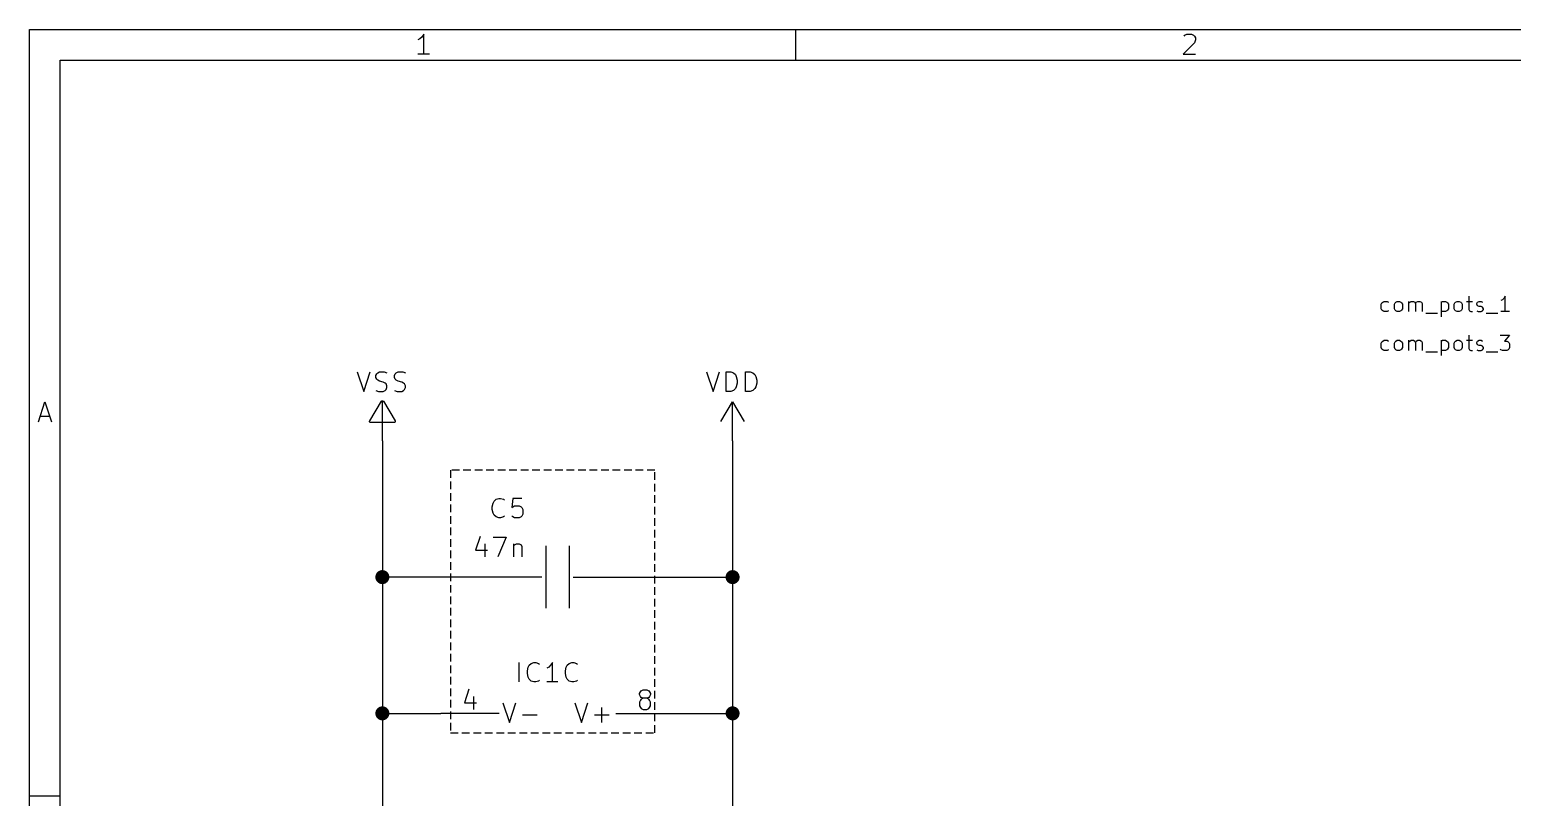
# Model space of a CAD drawing. Header units: millimetres. Extents: x 10 to 287, y -200 to -10.
# Drawn here: x 10 to 106.8, y -60.1 to -10 of the extents above; entities that cross this region are included whole.
import ezdxf

# ---------------------------------------------------------------- set-up
doc = ezdxf.new("R2010")
doc.units = ezdxf.units.MM
doc.linetypes.add('DASHED', pattern=[0.75, 0.5, -0.25])
for name, color, linetype in [('GREENSIXTYFIVE', 129, 'CONTINUOUS'), ('LIGHTGREEN', 92, 'CONTINUOUS'), ('LIGHTORANGE', 30, 'CONTINUOUS'), ('LIGHTRED', 12, 'CONTINUOUS'), ('PUREGRAY', 57, 'CONTINUOUS'), ('PUREORANGE', 40, 'CONTINUOUS'), ('RED', 14, 'CONTINUOUS')]:
    doc.layers.add(name, color=color, linetype=linetype)

msp = doc.modelspace()

# ---------------------------------------------------------------- linework, layer by layer
at = {"layer": 'GREENSIXTYFIVE', "linetype": 'CONTINUOUS'}
for p, q in [((31.3871, -32.3292), (31.8104, -33.5992)), ((31.8104, -33.5992), (32.2338, -32.3292)), ((32.5967, -32.5711), (32.6571, -32.4502)), ((32.5967, -32.6921), (32.5967, -32.5711)), ((32.6571, -32.813), (32.5967, -32.6921)), ((32.6571, -32.4502), (32.7176, -32.3897)), ((32.7176, -32.8735), (32.6571, -32.813)), ((32.7176, -32.3897), (32.8386, -32.3292)), ((32.8386, -32.934), (32.7176, -32.8735)), ((32.8386, -32.3292), (33.1409, -32.3292)), ((33.1409, -32.3292), (33.3224, -32.3897)), ((33.8062, -32.5711), (33.8666, -32.4502)), ((33.8062, -32.6921), (33.8062, -32.5711)), ((33.8666, -32.813), (33.8062, -32.6921)), ((33.8666, -32.4502), (33.9271, -32.3897)), ((33.9271, -32.8735), (33.8666, -32.813)), ((33.9271, -32.3897), (34.0481, -32.3292)), ((34.0481, -32.934), (33.9271, -32.8735)), ((34.0481, -32.3292), (34.3504, -32.3292)), ((34.3504, -32.3292), (34.5319, -32.3897)), ((54.1866, -32.3292), (54.6099, -33.5992)), ((54.6099, -33.5992), (55.0333, -32.3292)), ((55.4566, -33.5992), (55.4566, -32.3292)), ((55.4566, -32.3292), (55.759, -32.3292)), ((55.759, -32.3292), (55.9404, -32.3897)), ((55.9404, -32.3897), (56.0614, -32.5107)), ((56.0614, -32.5107), (56.1219, -32.6316)), ((56.1219, -32.6316), (56.1823, -32.8735)), ((56.1823, -32.8735), (56.1823, -33.0549)), ((56.7266, -33.5992), (56.7266, -32.3292)), ((56.7266, -32.3292), (57.029, -32.3292)), ((57.029, -32.3292), (57.2104, -32.3897)), ((57.2104, -32.3897), (57.3314, -32.5107)), ((57.3314, -32.5107), (57.3919, -32.6316)), ((57.3919, -32.6316), (57.4523, -32.8735)), ((57.4523, -32.8735), (57.4523, -33.0549)), ((32.5967, -33.5388), (32.7781, -33.5992)), ((32.7781, -33.5992), (33.0805, -33.5992)), ((33.0805, -32.9945), (32.8386, -32.934)), ((33.2014, -33.0549), (33.0805, -32.9945)), ((33.0805, -33.5992), (33.2014, -33.5388)), ((33.2619, -33.1154), (33.2014, -33.0549)), ((33.2014, -33.5388), (33.2619, -33.4783)), ((33.3224, -33.2364), (33.2619, -33.1154)), ((33.2619, -33.4783), (33.3224, -33.3573)), ((33.3224, -33.3573), (33.3224, -33.2364)), ((33.8062, -33.5388), (33.9876, -33.5992)), ((33.9876, -33.5992), (34.29, -33.5992)), ((34.29, -32.9945), (34.0481, -32.934)), ((34.4109, -33.0549), (34.29, -32.9945)), ((34.29, -33.5992), (34.4109, -33.5388)), ((34.4714, -33.1154), (34.4109, -33.0549)), ((34.4109, -33.5388), (34.4714, -33.4783)), ((34.5319, -33.2364), (34.4714, -33.1154)), ((34.4714, -33.4783), (34.5319, -33.3573)), ((34.5319, -33.3573), (34.5319, -33.2364)), ((55.759, -33.5992), (55.4566, -33.5992)), ((55.9404, -33.5388), (55.759, -33.5992)), ((56.0614, -33.4178), (55.9404, -33.5388)), ((56.1219, -33.2968), (56.0614, -33.4178)), ((56.1823, -33.0549), (56.1219, -33.2968)), ((57.029, -33.5992), (56.7266, -33.5992)), ((57.2104, -33.5388), (57.029, -33.5992)), ((57.3314, -33.4178), (57.2104, -33.5388)), ((57.3919, -33.2968), (57.3314, -33.4178)), ((57.4523, -33.0549), (57.3919, -33.2968)), ((40.3171, -40.7657), (40.4381, -40.6447)), ((40.4381, -40.6447), (40.6195, -40.5842)), ((40.6195, -40.5842), (40.7404, -40.5842)), ((40.7404, -40.5842), (40.9219, -40.6447)), ((40.9219, -40.6447), (40.9823, -40.7052)), ((41.5266, -40.5842), (41.4662, -41.189)), ((42.1314, -40.5842), (41.5266, -40.5842)), ((40.1962, -41.1285), (40.2566, -40.8866)), ((40.1962, -41.3099), (40.1962, -41.1285)), ((40.2566, -41.5518), (40.1962, -41.3099)), ((40.2566, -40.8866), (40.3171, -40.7657)), ((40.3171, -41.6728), (40.2566, -41.5518)), ((41.4662, -41.189), (41.5266, -41.1285)), ((41.5266, -41.1285), (41.6476, -41.068)), ((41.6476, -41.068), (41.95, -41.068)), ((41.95, -41.068), (42.0709, -41.1285)), ((42.0709, -41.1285), (42.1314, -41.189)), ((42.1314, -41.189), (42.1919, -41.3099)), ((42.1919, -41.6123), (42.1314, -41.7333)), ((42.1919, -41.3099), (42.1919, -41.6123)), ((40.4381, -41.7938), (40.3171, -41.6728)), ((40.6195, -41.8542), (40.4381, -41.7938)), ((40.7404, -41.8542), (40.6195, -41.8542)), ((40.9219, -41.7938), (40.7404, -41.8542)), ((40.9823, -41.7333), (40.9219, -41.7938)), ((41.5266, -41.7938), (41.4662, -41.7333)), ((41.6476, -41.8542), (41.5266, -41.7938)), ((41.95, -41.8542), (41.6476, -41.8542)), ((42.0709, -41.7938), (41.95, -41.8542)), ((42.1314, -41.7333), (42.0709, -41.7938)), ((39.41, -43.0638), (39.1077, -43.9709)), ((39.7124, -43.5476), (39.7124, -44.3942)), ((40.2567, -43.1242), (41.1033, -43.1242)), ((41.1033, -43.1242), (40.5591, -44.3942)), ((41.5871, -43.5476), (41.5871, -44.3942)), ((41.6476, -43.608), (41.7686, -43.5476)), ((41.7686, -43.5476), (41.95, -43.5476)), ((41.95, -43.5476), (42.0709, -43.608)), ((39.1077, -43.9709), (39.8938, -43.9709)), ((41.5871, -43.6685), (41.6476, -43.608)), ((42.0709, -43.608), (42.1314, -43.729)), ((42.1314, -43.729), (42.1314, -44.3942)), ((41.9402, -52.5594), (41.9402, -51.2894)), ((42.7265, -51.3499), (42.9079, -51.2894)), ((42.9079, -51.2894), (43.0288, -51.2894)), ((43.0288, -51.2894), (43.2103, -51.3499)), ((44.1174, -51.2894), (43.9965, -51.4709)), ((44.1174, -52.5594), (44.1174, -51.2894)), ((45.206, -51.3499), (45.3874, -51.2894)), ((45.3874, -51.2894), (45.5083, -51.2894)), ((45.5083, -51.2894), (45.6898, -51.3499)), ((42.4846, -51.8337), (42.545, -51.5918)), ((42.4846, -52.0151), (42.4846, -51.8337)), ((42.545, -52.257), (42.4846, -52.0151)), ((42.545, -51.5918), (42.6055, -51.4709)), ((42.6055, -52.378), (42.545, -52.257)), ((42.6055, -51.4709), (42.7265, -51.3499)), ((43.2103, -51.3499), (43.2707, -51.4104)), ((43.8755, -51.5918), (43.7546, -51.6523)), ((43.9965, -51.4709), (43.8755, -51.5918)), ((44.9641, -51.8337), (45.0245, -51.5918)), ((44.9641, -52.0151), (44.9641, -51.8337)), ((45.0245, -52.257), (44.9641, -52.0151)), ((45.0245, -51.5918), (45.085, -51.4709)), ((45.085, -52.378), (45.0245, -52.257)), ((45.085, -51.4709), (45.206, -51.3499)), ((45.6898, -51.3499), (45.7502, -51.4104)), ((42.7265, -52.499), (42.6055, -52.378)), ((42.9079, -52.5594), (42.7265, -52.499)), ((43.0288, -52.5594), (42.9079, -52.5594)), ((43.2103, -52.499), (43.0288, -52.5594)), ((43.2707, -52.4385), (43.2103, -52.499)), ((44.4803, -52.5594), (43.7546, -52.5594)), ((45.206, -52.499), (45.085, -52.378)), ((45.3874, -52.5594), (45.206, -52.499)), ((45.5083, -52.5594), (45.3874, -52.5594)), ((45.6898, -52.499), (45.5083, -52.5594)), ((45.7502, -52.4385), (45.6898, -52.499)), ((40.8879, -53.9275), (41.3112, -55.1975)), ((41.3112, -55.1975), (41.7346, -53.9275)), ((45.5929, -53.9275), (46.0162, -55.1975)), ((46.0162, -55.1975), (46.4396, -53.9275)), ((42.1579, -54.7137), (43.1256, -54.7137)), ((46.8629, -54.7137), (47.8306, -54.7137)), ((47.3467, -55.1975), (47.3467, -54.2299))]:
    msp.add_line(p, q, dxfattribs=at)
at = {"layer": 'LIGHTGREEN', "linetype": 'CONTINUOUS'}
for p, q in [((33.02, -36.83), (33.02, -45.72)), ((55.88, -36.83), (55.88, -45.72)), ((33.02, -45.72), (33.02, -81.28)), ((40.64, -45.72), (33.02, -45.72)), ((48.26, -45.72), (55.88, -45.72)), ((55.88, -45.72), (55.88, -54.61)), ((33.02, -54.61), (36.83, -54.61)), ((52.07, -54.61), (55.88, -54.61)), ((55.88, -54.61), (55.88, -63.5))]:
    msp.add_line(p, q, dxfattribs=at)
at = {"layer": 'LIGHTGREEN', "const_width": 0.4572}
for points in [[(32.7914, -45.72, 1), (33.2486, -45.72, 1)], [(55.6514, -45.72, 1), (56.1086, -45.72, 1)], [(32.7914, -54.61, 1), (33.2486, -54.61, 1)], [(55.6514, -54.61, 1), (56.1086, -54.61, 1)]]:
    msp.add_lwpolyline(points, format="xyb", close=True, dxfattribs=at)
at = {"layer": 'LIGHTORANGE', "linetype": 'CONTINUOUS'}
for p, q in [((103.9306, -29.9361), (103.9306, -30.7932)), ((105.9782, -29.9361), (106.5973, -29.9361)), ((106.5973, -29.9361), (106.2639, -30.317)), ((98.2163, -30.4599), (98.2639, -30.3646)), ((98.2163, -30.7456), (98.2163, -30.4599)), ((98.2639, -30.8408), (98.2163, -30.7456)), ((98.2639, -30.3646), (98.3116, -30.317)), ((98.3116, -30.8885), (98.2639, -30.8408)), ((98.3116, -30.317), (98.4068, -30.2694)), ((98.4068, -30.9361), (98.3116, -30.8885)), ((98.4068, -30.2694), (98.5973, -30.2694)), ((98.5973, -30.9361), (98.4068, -30.9361)), ((98.5973, -30.2694), (98.6925, -30.317)), ((98.6925, -30.8885), (98.5973, -30.9361)), ((99.0734, -30.4599), (99.121, -30.3646)), ((99.0734, -30.7456), (99.0734, -30.4599)), ((99.121, -30.8408), (99.0734, -30.7456)), ((99.121, -30.3646), (99.1687, -30.317)), ((99.1687, -30.8885), (99.121, -30.8408)), ((99.1687, -30.317), (99.2639, -30.2694)), ((99.2639, -30.9361), (99.1687, -30.8885)), ((99.2639, -30.2694), (99.4068, -30.2694)), ((99.4068, -30.9361), (99.2639, -30.9361)), ((99.4068, -30.2694), (99.502, -30.317)), ((99.502, -30.8885), (99.4068, -30.9361)), ((99.502, -30.317), (99.5496, -30.3646)), ((99.5496, -30.8408), (99.502, -30.8885)), ((99.5496, -30.3646), (99.5972, -30.4599)), ((99.5972, -30.7456), (99.5496, -30.8408)), ((99.5972, -30.4599), (99.5972, -30.7456)), ((100.0258, -30.9361), (100.0258, -30.2694)), ((100.0258, -30.3646), (100.0735, -30.317)), ((100.0735, -30.317), (100.1687, -30.2694)), ((100.1687, -30.2694), (100.3116, -30.2694)), ((100.3116, -30.2694), (100.4068, -30.317)), ((100.4068, -30.317), (100.4544, -30.4123)), ((100.4544, -30.4123), (100.502, -30.317)), ((100.4544, -30.4123), (100.4544, -30.9361)), ((100.502, -30.317), (100.5973, -30.2694)), ((100.5973, -30.2694), (100.7401, -30.2694)), ((100.7401, -30.2694), (100.8354, -30.317)), ((100.8354, -30.317), (100.883, -30.4123)), ((100.883, -30.4123), (100.883, -30.9361)), ((102.121, -30.2694), (102.121, -31.2694)), ((102.121, -30.317), (102.2163, -30.2694)), ((102.2163, -30.9361), (102.121, -30.8885)), ((102.2163, -30.2694), (102.4068, -30.2694)), ((102.4068, -30.9361), (102.2163, -30.9361)), ((102.4068, -30.2694), (102.502, -30.317)), ((102.502, -30.8885), (102.4068, -30.9361)), ((102.502, -30.317), (102.5496, -30.3646)), ((102.5496, -30.8408), (102.502, -30.8885)), ((102.5496, -30.3646), (102.5972, -30.4599)), ((102.5972, -30.7456), (102.5496, -30.8408)), ((102.5972, -30.4599), (102.5972, -30.7456)), ((102.9782, -30.4599), (103.0258, -30.3646)), ((102.9782, -30.7456), (102.9782, -30.4599)), ((103.0258, -30.8408), (102.9782, -30.7456)), ((103.0258, -30.3646), (103.0735, -30.317)), ((103.0735, -30.8885), (103.0258, -30.8408)), ((103.0735, -30.317), (103.1687, -30.2694)), ((103.1687, -30.9361), (103.0735, -30.8885)), ((103.1687, -30.2694), (103.3116, -30.2694)), ((103.3116, -30.9361), (103.1687, -30.9361)), ((103.3116, -30.2694), (103.4068, -30.317)), ((103.4068, -30.8885), (103.3116, -30.9361)), ((103.4068, -30.317), (103.4544, -30.3646)), ((103.4544, -30.8408), (103.4068, -30.8885)), ((103.4544, -30.3646), (103.502, -30.4599)), ((103.502, -30.7456), (103.4544, -30.8408)), ((103.502, -30.4599), (103.502, -30.7456)), ((103.7878, -30.2694), (104.1687, -30.2694)), ((103.9306, -30.7932), (103.9783, -30.8885)), ((103.9783, -30.8885), (104.0735, -30.9361)), ((104.0735, -30.9361), (104.1687, -30.9361)), ((104.4544, -30.4123), (104.502, -30.317)), ((104.4544, -30.4599), (104.4544, -30.4123)), ((104.502, -30.5551), (104.4544, -30.4599)), ((104.4544, -30.8885), (104.5497, -30.9361)), ((104.502, -30.317), (104.5973, -30.2694)), ((104.5973, -30.6027), (104.502, -30.5551)), ((104.5497, -30.9361), (104.7401, -30.9361)), ((104.5973, -30.2694), (104.7401, -30.2694)), ((104.7401, -30.6027), (104.5973, -30.6027)), ((104.7401, -30.2694), (104.8354, -30.317)), ((104.8354, -30.6504), (104.7401, -30.6027)), ((104.7401, -30.9361), (104.8354, -30.8885)), ((104.883, -30.7456), (104.8354, -30.6504)), ((104.8354, -30.8885), (104.883, -30.7932)), ((104.883, -30.7932), (104.883, -30.7456)), ((106.0258, -30.8885), (105.9782, -30.8408)), ((106.1211, -30.9361), (106.0258, -30.8885)), ((106.4068, -30.9361), (106.1211, -30.9361)), ((106.2639, -30.317), (106.4068, -30.317)), ((106.4068, -30.317), (106.502, -30.3646)), ((106.502, -30.8885), (106.4068, -30.9361)), ((106.502, -30.3646), (106.5496, -30.4123)), ((106.5496, -30.8408), (106.502, -30.8885)), ((106.5496, -30.4123), (106.5973, -30.5075)), ((106.5973, -30.7456), (106.5496, -30.8408)), ((106.5973, -30.5075), (106.5973, -30.7456)), ((101.1211, -31.0313), (101.883, -31.0313)), ((105.0735, -31.0313), (105.8354, -31.0313))]:
    msp.add_line(p, q, dxfattribs=at)
at = {"layer": 'LIGHTRED', "linetype": 'CONTINUOUS'}
for p, q in [((38.6745, -53.0225), (38.3722, -53.9296)), ((49.8022, -53.3248), (49.8626, -53.2039)), ((49.8626, -53.2039), (49.9231, -53.1434)), ((49.9231, -53.1434), (50.0441, -53.0829)), ((50.0441, -53.0829), (50.286, -53.0829)), ((50.286, -53.0829), (50.4069, -53.1434)), ((50.4069, -53.1434), (50.4674, -53.2039)), ((50.4674, -53.2039), (50.5279, -53.3248)), ((38.3722, -53.9296), (39.1583, -53.9296)), ((38.9769, -53.5063), (38.9769, -54.3529)), ((49.8022, -53.3853), (49.8022, -53.3248)), ((49.8626, -53.5063), (49.8022, -53.3853)), ((49.8626, -53.7482), (49.8022, -53.8691)), ((49.8022, -53.8691), (49.8022, -54.111)), ((49.8022, -54.111), (49.8626, -54.232)), ((49.9231, -53.5667), (49.8626, -53.5063)), ((49.9231, -53.6877), (49.8626, -53.7482)), ((50.0441, -53.6272), (49.9231, -53.5667)), ((50.0441, -53.6272), (49.9231, -53.6877)), ((50.286, -53.6272), (50.0441, -53.6272)), ((50.4069, -53.5667), (50.286, -53.6272)), ((50.4069, -53.6877), (50.286, -53.6272)), ((50.4674, -53.5063), (50.4069, -53.5667)), ((50.4674, -53.7482), (50.4069, -53.6877)), ((50.5279, -53.3853), (50.4674, -53.5063)), ((50.5279, -53.8691), (50.4674, -53.7482)), ((50.4674, -54.232), (50.5279, -54.111)), ((50.5279, -53.3248), (50.5279, -53.3853)), ((50.5279, -54.111), (50.5279, -53.8691)), ((49.8626, -54.232), (49.9231, -54.2925)), ((49.9231, -54.2925), (50.0441, -54.3529)), ((50.0441, -54.3529), (50.286, -54.3529)), ((50.286, -54.3529), (50.4069, -54.2925)), ((50.4069, -54.2925), (50.4674, -54.232))]:
    msp.add_line(p, q, dxfattribs=at)
at = {"layer": 'PUREGRAY', "linetype": 'DASHED'}
for p, q in [((37.465, -38.735), (37.465, -55.88)), ((50.8, -38.735), (37.465, -38.735)), ((50.8, -55.88), (50.8, -38.735)), ((37.465, -55.88), (50.8, -55.88))]:
    msp.add_line(p, q, dxfattribs=at)
at = {"layer": 'PUREORANGE', "linetype": 'CONTINUOUS'}
for p, q in [((98.2163, -27.9199), (98.2639, -27.8246)), ((98.2163, -28.2056), (98.2163, -27.9199)), ((98.2639, -27.8246), (98.3116, -27.777)), ((98.3116, -27.777), (98.4068, -27.7294)), ((98.4068, -27.7294), (98.5973, -27.7294)), ((98.5973, -27.7294), (98.6925, -27.777)), ((99.0734, -27.9199), (99.121, -27.8246)), ((99.0734, -28.2056), (99.0734, -27.9199)), ((99.121, -27.8246), (99.1687, -27.777)), ((99.1687, -27.777), (99.2639, -27.7294)), ((99.2639, -27.7294), (99.4068, -27.7294)), ((99.4068, -27.7294), (99.502, -27.777)), ((99.502, -27.777), (99.5496, -27.8246)), ((99.5496, -27.8246), (99.5972, -27.9199)), ((99.5972, -27.9199), (99.5972, -28.2056)), ((100.0258, -28.3961), (100.0258, -27.7294)), ((100.0258, -27.8246), (100.0735, -27.777)), ((100.0735, -27.777), (100.1687, -27.7294)), ((100.1687, -27.7294), (100.3116, -27.7294)), ((100.3116, -27.7294), (100.4068, -27.777)), ((100.4068, -27.777), (100.4544, -27.8723)), ((100.4544, -27.8723), (100.502, -27.777)), ((100.4544, -27.8723), (100.4544, -28.3961)), ((100.502, -27.777), (100.5973, -27.7294)), ((100.5973, -27.7294), (100.7401, -27.7294)), ((100.7401, -27.7294), (100.8354, -27.777)), ((100.8354, -27.777), (100.883, -27.8723)), ((100.883, -27.8723), (100.883, -28.3961)), ((102.121, -27.7294), (102.121, -28.7294)), ((102.121, -27.777), (102.2163, -27.7294)), ((102.2163, -27.7294), (102.4068, -27.7294)), ((102.4068, -27.7294), (102.502, -27.777)), ((102.502, -27.777), (102.5496, -27.8246)), ((102.5496, -27.8246), (102.5972, -27.9199)), ((102.5972, -27.9199), (102.5972, -28.2056)), ((102.9782, -27.9199), (103.0258, -27.8246)), ((102.9782, -28.2056), (102.9782, -27.9199)), ((103.0258, -27.8246), (103.0735, -27.777)), ((103.0735, -27.777), (103.1687, -27.7294)), ((103.1687, -27.7294), (103.3116, -27.7294)), ((103.3116, -27.7294), (103.4068, -27.777)), ((103.4068, -27.777), (103.4544, -27.8246)), ((103.4544, -27.8246), (103.502, -27.9199)), ((103.502, -27.9199), (103.502, -28.2056)), ((103.7878, -27.7294), (104.1687, -27.7294)), ((103.9306, -27.3961), (103.9306, -28.2532)), ((104.4544, -27.8723), (104.502, -27.777)), ((104.4544, -27.9199), (104.4544, -27.8723)), ((104.502, -28.0151), (104.4544, -27.9199)), ((104.502, -27.777), (104.5973, -27.7294)), ((104.5973, -28.0627), (104.502, -28.0151)), ((104.5973, -27.7294), (104.7401, -27.7294)), ((104.7401, -28.0627), (104.5973, -28.0627)), ((104.7401, -27.7294), (104.8354, -27.777)), ((104.8354, -28.1104), (104.7401, -28.0627)), ((106.1211, -27.6342), (106.0258, -27.6818)), ((106.2163, -27.5389), (106.1211, -27.6342)), ((106.3115, -27.3961), (106.2163, -27.5389)), ((106.3115, -28.3961), (106.3115, -27.3961)), ((98.2639, -28.3008), (98.2163, -28.2056)), ((98.3116, -28.3485), (98.2639, -28.3008)), ((98.4068, -28.3961), (98.3116, -28.3485)), ((98.5973, -28.3961), (98.4068, -28.3961)), ((98.6925, -28.3485), (98.5973, -28.3961)), ((99.121, -28.3008), (99.0734, -28.2056)), ((99.1687, -28.3485), (99.121, -28.3008)), ((99.2639, -28.3961), (99.1687, -28.3485)), ((99.4068, -28.3961), (99.2639, -28.3961)), ((99.502, -28.3485), (99.4068, -28.3961)), ((99.5496, -28.3008), (99.502, -28.3485)), ((99.5972, -28.2056), (99.5496, -28.3008)), ((101.1211, -28.4913), (101.883, -28.4913)), ((102.2163, -28.3961), (102.121, -28.3485)), ((102.4068, -28.3961), (102.2163, -28.3961)), ((102.502, -28.3485), (102.4068, -28.3961)), ((102.5496, -28.3008), (102.502, -28.3485)), ((102.5972, -28.2056), (102.5496, -28.3008)), ((103.0258, -28.3008), (102.9782, -28.2056)), ((103.0735, -28.3485), (103.0258, -28.3008)), ((103.1687, -28.3961), (103.0735, -28.3485)), ((103.3116, -28.3961), (103.1687, -28.3961)), ((103.4068, -28.3485), (103.3116, -28.3961)), ((103.4544, -28.3008), (103.4068, -28.3485)), ((103.502, -28.2056), (103.4544, -28.3008)), ((103.9306, -28.2532), (103.9783, -28.3485)), ((103.9783, -28.3485), (104.0735, -28.3961)), ((104.0735, -28.3961), (104.1687, -28.3961)), ((104.4544, -28.3485), (104.5497, -28.3961)), ((104.5497, -28.3961), (104.7401, -28.3961)), ((104.7401, -28.3961), (104.8354, -28.3485)), ((104.883, -28.2056), (104.8354, -28.1104)), ((104.8354, -28.3485), (104.883, -28.2532)), ((104.883, -28.2532), (104.883, -28.2056)), ((105.0735, -28.4913), (105.8354, -28.4913)), ((106.5973, -28.3961), (106.0258, -28.3961))]:
    msp.add_line(p, q, dxfattribs=at)
at = {"layer": 'RED', "linetype": 'CONTINUOUS'}
for p, q in [((10, -10), (287.0022, -10)), ((10, -200.0072), (10, -10)), ((35.47, -10.6032), (35.3462, -10.6651)), ((35.5938, -10.4794), (35.47, -10.6032)), ((35.7176, -10.2937), (35.5938, -10.4794)), ((35.7176, -11.5937), (35.7176, -10.2937)), ((60, -12), (60, -10)), ((85.3462, -10.4175), (85.4081, -10.3556)), ((85.4081, -10.3556), (85.5319, -10.2937)), ((85.5319, -10.2937), (85.8414, -10.2937)), ((85.8414, -10.2937), (85.9652, -10.3556)), ((85.9652, -10.3556), (86.0271, -10.4175)), ((86.0271, -10.4175), (86.089, -10.5413)), ((86.089, -10.5413), (86.089, -10.6651)), ((36.089, -11.5937), (35.3462, -11.5937)), ((86.0271, -10.8508), (85.2843, -11.5937)), ((85.2843, -11.5937), (86.089, -11.5937)), ((86.089, -10.6651), (86.0271, -10.8508)), ((12, -12), (285.0022, -12)), ((12, -198.0072), (12, -12)), ((10.5667, -35.5937), (11, -34.2937)), ((11, -34.2937), (11.4333, -35.5937)), ((32.1927, -35.5208), (32.9547, -34.2508)), ((32.9547, -34.2508), (32.9636, -34.2388)), ((32.9636, -34.2388), (32.9665, -34.2365)), ((32.9665, -34.2365), (32.9688, -34.2336)), ((32.9688, -34.2336), (32.978, -34.228)), ((32.978, -34.228), (32.9874, -34.2211)), ((32.9874, -34.2211), (32.9912, -34.2201)), ((32.9912, -34.2201), (32.9943, -34.2183)), ((32.9943, -34.2183), (33.0047, -34.2167)), ((33.0047, -34.2167), (33.0164, -34.2138)), ((33.0164, -34.2138), (33.0203, -34.2143)), ((33.02, -36.83), (33.02, -34.29)), ((33.0203, -34.2143), (33.0237, -34.2139)), ((33.0237, -34.2139), (33.0337, -34.2164)), ((33.0337, -34.2164), (33.0457, -34.2182)), ((33.0457, -34.2182), (33.049, -34.2202)), ((33.049, -34.2202), (33.0526, -34.2211)), ((33.0526, -34.2211), (33.0616, -34.2278)), ((33.0616, -34.2278), (33.0712, -34.2336)), ((33.0712, -34.2336), (33.0734, -34.2365)), ((33.0734, -34.2365), (33.0764, -34.2388)), ((33.0764, -34.2388), (33.0853, -34.2508)), ((33.0853, -34.2508), (33.8474, -35.5208)), ((55.118, -35.56), (55.88, -34.29)), ((55.88, -34.29), (56.642, -35.56)), ((55.88, -36.83), (55.88, -34.29)), ((10.6905, -35.2222), (11.3095, -35.2222)), ((32.1819, -35.5637), (32.1833, -35.5543)), ((32.1833, -35.5693), (32.1819, -35.5637)), ((32.1833, -35.5451), (32.1854, -35.5398)), ((32.1833, -35.5543), (32.1833, -35.5451)), ((32.1833, -35.5749), (32.1833, -35.5693)), ((32.1868, -35.5834), (32.1833, -35.5749)), ((32.1854, -35.5398), (32.1863, -35.5343)), ((32.1863, -35.5343), (32.1927, -35.5208)), ((32.1891, -35.5926), (32.1868, -35.5834)), ((32.1924, -35.5971), (32.1891, -35.5926)), ((32.1946, -35.6023), (32.1924, -35.5971)), ((32.2012, -35.6089), (32.1946, -35.6023)), ((32.2068, -35.6164), (32.2012, -35.6089)), ((32.2115, -35.6192), (32.2068, -35.6164)), ((32.2157, -35.6234), (32.2115, -35.6192)), ((32.2245, -35.627), (32.2157, -35.6234)), ((32.2323, -35.6317), (32.2245, -35.627)), ((32.2378, -35.6325), (32.2323, -35.6317)), ((32.2431, -35.6347), (32.2378, -35.6325)), ((32.258, -35.6362), (32.2431, -35.6347)), ((33.7784, -35.6362), (32.258, -35.6362)), ((33.782, -35.6362), (33.7784, -35.6362)), ((33.7969, -35.6347), (33.782, -35.6362)), ((33.8017, -35.6326), (33.7969, -35.6347)), ((33.8077, -35.6318), (33.8017, -35.6326)), ((33.8158, -35.6268), (33.8077, -35.6318)), ((33.8243, -35.6234), (33.8158, -35.6268)), ((33.8284, -35.6192), (33.8243, -35.6234)), ((33.8332, -35.6164), (33.8284, -35.6192)), ((33.8387, -35.6089), (33.8332, -35.6164)), ((33.8454, -35.6023), (33.8387, -35.6089)), ((33.8475, -35.5971), (33.8454, -35.6023)), ((33.8474, -35.5208), (33.8537, -35.5344)), ((33.8509, -35.5926), (33.8475, -35.5971)), ((33.8531, -35.5834), (33.8509, -35.5926)), ((33.8567, -35.5749), (33.8531, -35.5834)), ((33.8537, -35.5344), (33.8545, -35.5397)), ((33.8545, -35.5397), (33.8567, -35.5451)), ((33.8567, -35.5451), (33.8567, -35.5543)), ((33.8567, -35.5543), (33.8581, -35.5637)), ((33.8581, -35.5637), (33.8567, -35.5693)), ((33.8567, -35.5693), (33.8567, -35.5749)), ((43.688, -43.688), (43.688, -47.752)), ((45.212, -43.688), (45.212, -47.752)), ((43.434, -45.72), (40.64, -45.72)), ((45.466, -45.72), (48.26, -45.72)), ((40.64, -54.61), (36.83, -54.61)), ((48.26, -54.61), (52.07, -54.61)), ((10, -60), (12, -60))]:
    msp.add_line(p, q, dxfattribs=at)

doc.saveas('drawing.dxf')
